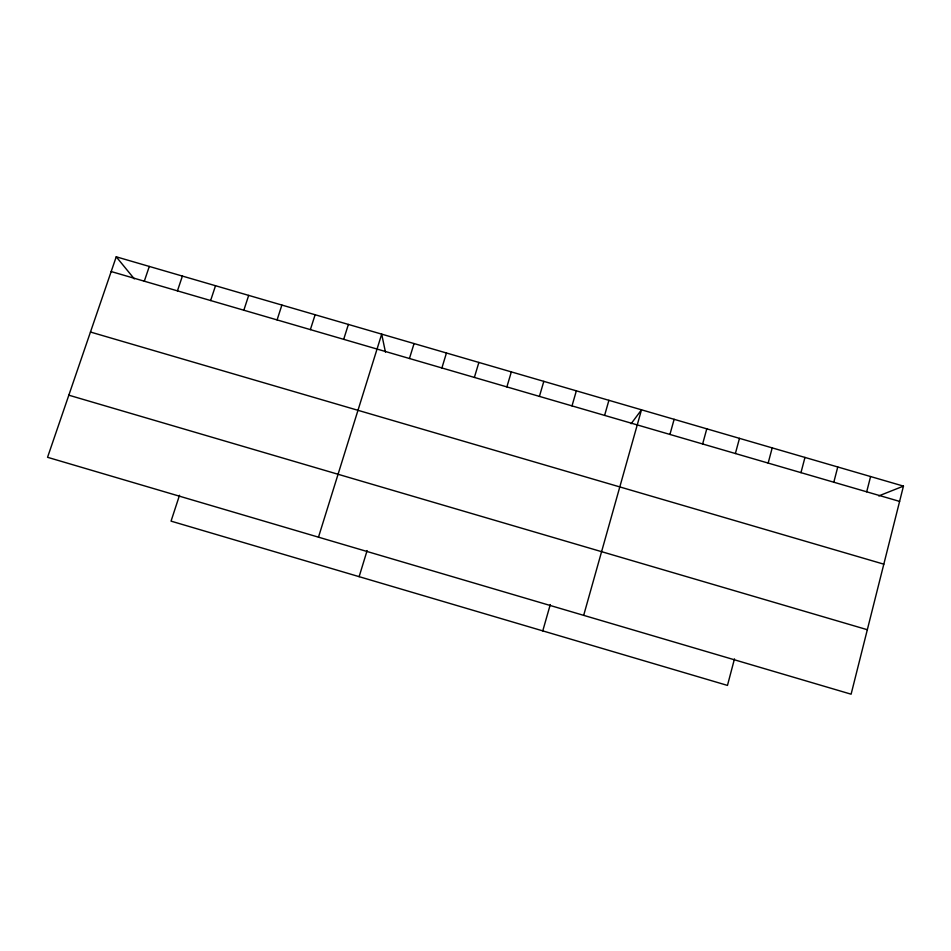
<?xml version="1.0" encoding="UTF-8"?>
<svg xmlns="http://www.w3.org/2000/svg" width="951" height="951" viewBox="0 0 951 951"><rect width="100%" height="100%" fill="white"/><g stroke="black" fill="none" stroke-linecap="round" stroke-linejoin="round"><path stroke-width="1.43" d="M903.45 486.116L851.109 694.194L47.55 457.3L116.236 256.806L903.45 486.116L878.748 495.923M866.694 491.81L870.593 476.546M833.813 482.228L837.76 466.989M800.968 472.647L804.962 457.431M734.481 658.877L727.467 685.409L171.049 521.136L179.513 495.281M768.158 463.078L772.2 447.885M735.385 453.52L739.474 438.352M702.634 443.974L706.783 428.83M669.932 434.441L674.128 419.32M583.676 615.345L641.497 409.81L631.131 423.73M542.771 630.882L550.272 604.574M604.61 415.397L608.902 400.323M572.003 405.899L576.354 390.837M539.419 396.401L543.817 381.363M506.883 386.902L511.329 371.9M474.371 377.428L478.876 362.438M441.894 367.966L446.447 352.999M359.133 576.663L367.11 550.581M409.453 358.503L414.054 343.561M318.478 537.172L381.696 334.134L385.44 352.096M343.691 339.329L348.387 324.434M310.371 329.617L315.126 314.745M277.086 319.916L281.888 305.069M243.836 310.216L248.686 295.392M210.623 300.54L215.52 285.728M177.445 290.863L182.39 276.087M144.302 281.199L149.295 266.446M111.184 271.546L899.61 501.403M90.464 332.03L883.812 564.169M68.829 395.188L867.324 629.717M116.236 256.806L134.293 278.869"/></g></svg>
